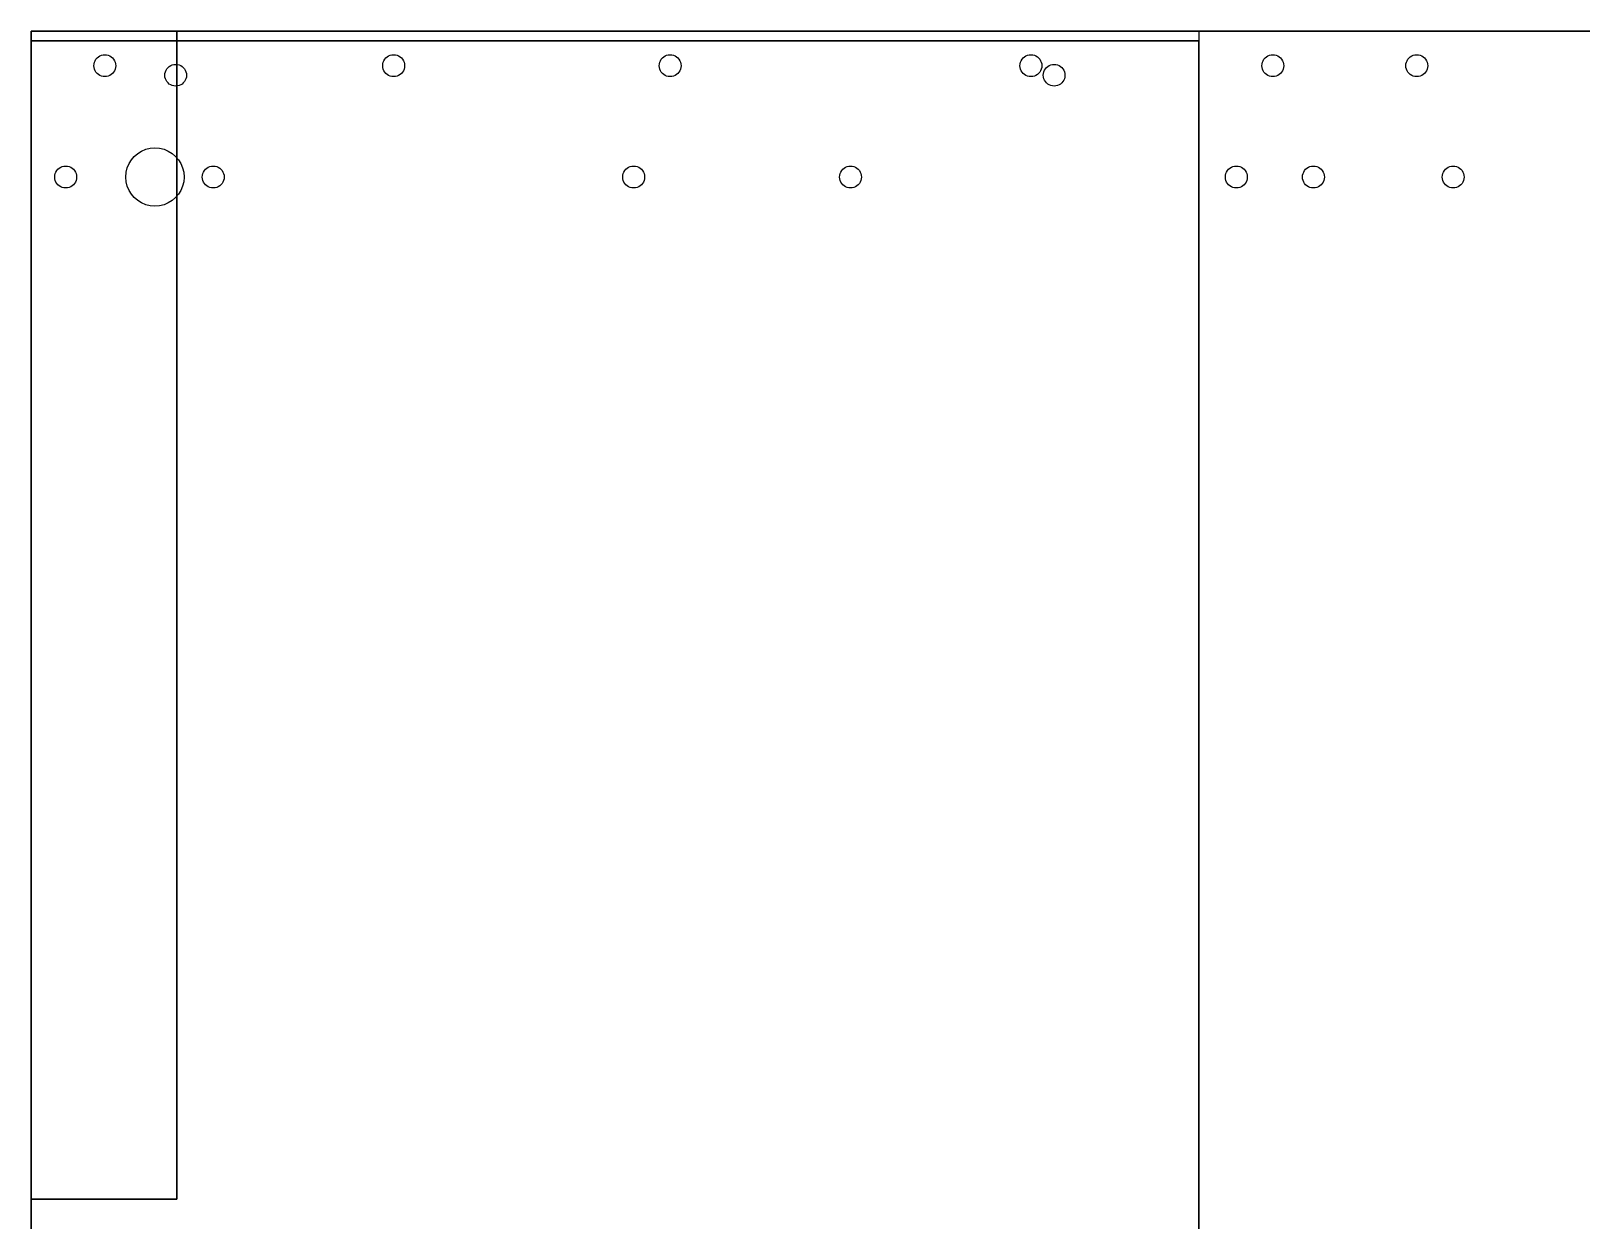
# Model space of a CAD drawing. Header units: metres. Extents: x 0 to 122, y 1957 to 2000.
# Drawn here: x 0 to 30.6, y 1976.53 to 2000 of the extents above; entities that cross this region are included whole.
import ezdxf

# ---------------------------------------------------------------- set-up
doc = ezdxf.new("R2010")
doc.units = ezdxf.units.M

msp = doc.modelspace()

# ---------------------------------------------------------------- linework, layer by layer
for p, q in [((0, 2000), (23.04, 2000)), ((0, 1956.8), (0, 2000)), ((51.84, 2000), (0, 2000)), ((0, 2000), (0, 2000)), ((0, 2000), (51.84, 2000)), ((0, 1956.8), (0, 2000)), ((0, 2000), (0, 2000)), ((0, 2000), (0, 1956.8)), ((51.84, 2000), (0, 2000)), ((0, 2000), (0, 1956.8)), ((51.84, 2000), (0, 2000)), ((0, 2000), (0, 1956.8)), ((0, 2000), (51.84, 2000)), ((0, 1956.8), (0, 2000)), ((0, 1956.8), (0, 2000)), ((0, 2000), (0, 2000)), ((0, 2000), (0, 1956.8)), ((0, 1956.8), (0, 2000)), ((0, 2000), (51.84, 2000)), ((0, 2000), (51.84, 2000)), ((51.84, 2000), (0, 2000)), ((0, 1956.8), (0, 2000)), ((0, 2000), (51.84, 2000)), ((0, 2000), (51.84, 2000)), ((0, 1956.8), (0, 2000)), ((0, 1956.8), (0, 2000)), ((0, 2000), (0, 2000)), ((0, 2000), (0, 1956.8)), ((122.4, 2000), (0, 2000)), ((0, 2000), (0, 2000)), ((0, 2000), (122.4, 2000)), ((0, 1956.8), (0, 2000)), ((0, 2000), (122.4, 2000)), ((122.4, 2000), (0, 2000)), ((0, 2000), (0, 1956.8)), ((0, 2000), (122.4, 2000)), ((0, 1956.8), (0, 2000)), ((51.84, 2000), (0, 2000)), ((0, 2000), (0, 1956.8)), ((51.84, 2000), (0, 2000)), ((0, 2000), (0, 2000)), ((0, 2000), (51.84, 2000)), ((0, 1956.8), (0, 2000)), ((0, 2000), (0, 2000)), ((0, 2000), (0, 1956.8)), ((51.84, 2000), (0, 2000)), ((0, 2000), (0, 1956.8)), ((0, 2000), (51.84, 2000)), ((0, 1956.8), (0, 2000)), ((51.84, 2000), (0, 2000)), ((0, 2000), (0, 2000)), ((0, 2000), (51.84, 2000)), ((0, 1956.8), (0, 2000)), ((0, 2000), (0, 2000)), ((0, 2000), (0, 1956.8)), ((51.84, 2000), (0, 2000)), ((0, 2000), (0, 1956.8)), ((51.84, 2000), (0, 2000)), ((0, 2000), (0, 1956.8)), ((0, 2000), (51.84, 2000)), ((0, 1956.8), (0, 2000)), ((51.84, 2000), (0, 2000)), ((0, 2000), (0, 2000)), ((0, 2000), (51.84, 2000)), ((0, 1956.8), (0, 2000)), ((0, 2000), (0, 2000)), ((0, 2000), (0, 1956.8)), ((51.84, 2000), (0, 2000)), ((0, 2000), (0, 1956.8)), ((51.84, 2000), (0, 2000)), ((0, 2000), (0, 1956.8)), ((0, 2000), (51.84, 2000)), ((0, 1956.8), (0, 2000)), ((51.84, 2000), (0, 2000)), ((0, 2000), (0, 2000)), ((0, 2000), (51.84, 2000)), ((0, 1956.8), (0, 2000)), ((0, 2000), (0, 2000)), ((0, 2000), (0, 1956.8)), ((51.84, 2000), (0, 2000)), ((0, 2000), (0, 1956.8)), ((51.84, 2000), (0, 2000)), ((0, 2000), (0, 1956.8)), ((0, 2000), (51.84, 2000)), ((0, 1956.8), (0, 2000)), ((0, 2000), (23.04, 2000)), ((0, 1956.8), (0, 2000)), ((0, 2000), (0, 1976.96)), ((0, 1976.96), (0, 2000)), ((0, 2000), (0, 1976.96)), ((2.88, 2000), (0, 2000)), ((0, 2000), (2.88, 2000)), ((2.88, 2000), (0, 2000)), ((0, 2000), (0, 1976.96)), ((2.88, 2000), (0, 2000)), ((0, 2000), (2.88, 2000)), ((0, 1976.96), (0, 2000)), ((0, 1976.96), (0, 2000)), ((0, 2000), (2.88, 2000)), ((2.88, 2000), (0, 2000)), ((0, 2000), (0, 2000)), ((0, 2000), (2.88, 2000)), ((0, 2000), (0, 2000)), ((0, 2000), (0, 1976.96)), ((0, 1976.96), (0, 2000)), ((0, 1976.96), (0, 2000)), ((0, 2000), (2.88, 2000)), ((0, 2000), (2.88, 2000)), ((0, 1976.96), (0, 2000)), ((0, 1999.806), (0, 1999.806)), ((0, 1999.806), (23.04, 1999.806)), ((23.04, 1999.806), (0, 1999.806)), ((0, 1956.994), (0, 1999.806)), ((0, 1999.806), (0, 1999.806)), ((0, 1999.806), (0, 1956.994)), ((0, 1956.994), (0, 1999.806)), ((0, 1999.806), (23.04, 1999.806)), ((0, 1956.994), (0, 1999.806)), ((0, 1999.806), (23.04, 1999.806)), ((0, 1999.806), (0, 1999.806)), ((0, 1999.806), (23.04, 1999.806)), ((23.04, 1999.806), (0, 1999.806)), ((0, 1956.994), (0, 1999.806)), ((0, 1999.806), (0, 1999.806)), ((0, 1999.806), (0, 1956.994)), ((0, 1956.994), (0, 1999.806)), ((0, 1999.806), (23.04, 1999.806)), ((0, 1956.994), (0, 1999.806)), ((0, 1999.806), (23.04, 1999.806)), ((2.88, 1976.96), (2.88, 2000)), ((2.88, 2000), (2.88, 2000)), ((2.88, 2000), (2.88, 1976.96)), ((2.88, 1976.96), (2.88, 2000)), ((2.88, 1976.96), (2.88, 2000)), ((2.88, 2000), (2.88, 1976.96)), ((2.88, 2000), (2.88, 2000)), ((2.88, 2000), (2.88, 1976.96)), ((2.88, 1976.96), (2.88, 2000)), ((2.88, 2000), (2.88, 1976.96)), ((2.88, 2000), (2.88, 2000)), ((2.88, 2000), (2.88, 1976.96)), ((2.88, 2000), (2.88, 1976.96)), ((23.04, 2000), (23.04, 1956.8)), ((23.04, 2000), (23.04, 1956.8)), ((23.04, 1999.806), (23.04, 1999.806)), ((23.04, 1956.994), (23.04, 1999.806)), ((23.04, 1999.806), (23.04, 1999.806)), ((23.04, 1999.806), (23.04, 1956.994)), ((23.04, 1999.806), (23.04, 1956.994)), ((23.04, 1999.806), (23.04, 1956.994)), ((23.04, 1999.806), (23.04, 1999.806)), ((23.04, 1956.994), (23.04, 1999.806)), ((23.04, 1999.806), (23.04, 1999.806)), ((23.04, 1999.806), (23.04, 1956.994)), ((23.04, 1999.806), (23.04, 1956.994)), ((23.04, 1999.806), (23.04, 1956.994)), ((0, 1976.96), (0, 1976.96)), ((0, 1976.96), (2.88, 1976.96)), ((0, 1976.96), (2.88, 1976.96)), ((2.88, 1976.96), (0, 1976.96)), ((0, 1976.96), (2.88, 1976.96)), ((2.88, 1976.96), (0, 1976.96)), ((2.88, 1976.96), (0, 1976.96)), ((2.88, 1976.96), (0, 1976.96)), ((0, 1976.96), (0, 1976.96)), ((0, 1976.96), (2.88, 1976.96)), ((0, 1976.96), (0, 1976.96)), ((2.88, 1976.96), (0, 1976.96)), ((2.88, 1976.96), (0, 1976.96)), ((2.88, 1976.96), (2.88, 1976.96)), ((2.88, 1976.96), (2.88, 1976.96)), ((2.88, 1976.96), (2.88, 1976.96)), ((2.88, 1976.96), (2.88, 1976.96))]:
    msp.add_line(p, q)
for points in [[(1.24, 1999.316), (1.243, 1999.351), (1.251, 1999.384), (1.264, 1999.415), (1.282, 1999.444), (1.303, 1999.469), (1.329, 1999.49), (1.357, 1999.508), (1.388, 1999.521), (1.421, 1999.529), (1.456, 1999.532)], [(1.456, 1999.532), (1.491, 1999.529), (1.524, 1999.521), (1.555, 1999.508), (1.583, 1999.49), (1.609, 1999.469), (1.63, 1999.444), (1.648, 1999.415), (1.661, 1999.384), (1.669, 1999.351), (1.672, 1999.316)], [(6.938, 1999.316), (6.941, 1999.351), (6.949, 1999.384), (6.962, 1999.415), (6.98, 1999.444), (7.002, 1999.469), (7.027, 1999.49), (7.055, 1999.508), (7.086, 1999.521), (7.119, 1999.529), (7.154, 1999.532)], [(7.154, 1999.532), (7.189, 1999.529), (7.222, 1999.521), (7.253, 1999.508), (7.281, 1999.49), (7.307, 1999.469), (7.328, 1999.444), (7.346, 1999.415), (7.359, 1999.384), (7.367, 1999.351), (7.37, 1999.316)], [(12.394, 1999.316), (12.397, 1999.351), (12.405, 1999.384), (12.418, 1999.415), (12.435, 1999.444), (12.457, 1999.469), (12.482, 1999.49), (12.51, 1999.508), (12.541, 1999.521), (12.574, 1999.529), (12.609, 1999.532)], [(12.609, 1999.532), (12.644, 1999.529), (12.678, 1999.521), (12.709, 1999.508), (12.737, 1999.49), (12.762, 1999.469), (12.784, 1999.444), (12.801, 1999.415), (12.814, 1999.384), (12.822, 1999.351), (12.825, 1999.316)], [(19.512, 1999.316), (19.515, 1999.351), (19.523, 1999.384), (19.536, 1999.415), (19.554, 1999.444), (19.575, 1999.469), (19.6, 1999.49), (19.628, 1999.508), (19.659, 1999.521), (19.693, 1999.529), (19.728, 1999.532)], [(19.728, 1999.532), (19.763, 1999.529), (19.796, 1999.521), (19.827, 1999.508), (19.855, 1999.49), (19.88, 1999.469), (19.902, 1999.444), (19.919, 1999.415), (19.932, 1999.384), (19.94, 1999.351), (19.943, 1999.316)], [(24.284, 1999.316), (24.287, 1999.351), (24.295, 1999.384), (24.308, 1999.415), (24.326, 1999.444), (24.347, 1999.469), (24.373, 1999.49), (24.401, 1999.508), (24.432, 1999.521), (24.465, 1999.529), (24.5, 1999.532)], [(24.5, 1999.532), (24.535, 1999.529), (24.568, 1999.521), (24.599, 1999.508), (24.627, 1999.49), (24.652, 1999.469), (24.674, 1999.444), (24.692, 1999.415), (24.705, 1999.384), (24.713, 1999.351), (24.716, 1999.316)], [(27.124, 1999.316), (27.127, 1999.351), (27.135, 1999.384), (27.148, 1999.415), (27.166, 1999.444), (27.188, 1999.469), (27.213, 1999.49), (27.241, 1999.508), (27.272, 1999.521), (27.305, 1999.529), (27.34, 1999.532)], [(27.124, 1999.316), (27.127, 1999.351), (27.135, 1999.384), (27.148, 1999.415), (27.166, 1999.444), (27.188, 1999.469), (27.213, 1999.49), (27.241, 1999.508), (27.272, 1999.521), (27.305, 1999.529), (27.34, 1999.532)], [(27.124, 1999.316), (27.127, 1999.351), (27.135, 1999.384), (27.148, 1999.415), (27.166, 1999.444), (27.188, 1999.469), (27.213, 1999.49), (27.241, 1999.508), (27.272, 1999.521), (27.305, 1999.529), (27.34, 1999.532)], [(27.34, 1999.532), (27.375, 1999.529), (27.408, 1999.521), (27.439, 1999.508), (27.467, 1999.49), (27.493, 1999.469), (27.514, 1999.444), (27.532, 1999.415), (27.545, 1999.384), (27.553, 1999.351), (27.556, 1999.316)], [(27.34, 1999.532), (27.375, 1999.529), (27.408, 1999.521), (27.439, 1999.508), (27.467, 1999.49), (27.493, 1999.469), (27.514, 1999.444), (27.532, 1999.415), (27.545, 1999.384), (27.553, 1999.351), (27.556, 1999.316)], [(27.34, 1999.532), (27.375, 1999.529), (27.408, 1999.521), (27.439, 1999.508), (27.467, 1999.49), (27.493, 1999.469), (27.514, 1999.444), (27.532, 1999.415), (27.545, 1999.384), (27.553, 1999.351), (27.556, 1999.316)], [(1.456, 1999.1), (1.421, 1999.103), (1.388, 1999.111), (1.357, 1999.124), (1.329, 1999.142), (1.303, 1999.163), (1.282, 1999.188), (1.264, 1999.217), (1.251, 1999.248), (1.243, 1999.281), (1.24, 1999.316)], [(1.672, 1999.316), (1.669, 1999.281), (1.661, 1999.248), (1.648, 1999.217), (1.63, 1999.188), (1.609, 1999.163), (1.583, 1999.142), (1.555, 1999.124), (1.524, 1999.111), (1.491, 1999.103), (1.456, 1999.1)], [(2.64, 1999.128), (2.643, 1999.163), (2.651, 1999.196), (2.664, 1999.227), (2.681, 1999.255), (2.703, 1999.28), (2.728, 1999.301), (2.756, 1999.318), (2.786, 1999.331), (2.819, 1999.339), (2.854, 1999.342)], [(2.64, 1999.128), (2.643, 1999.163), (2.651, 1999.196), (2.664, 1999.227), (2.681, 1999.255), (2.703, 1999.28), (2.728, 1999.301), (2.756, 1999.318), (2.786, 1999.331), (2.819, 1999.339), (2.854, 1999.342)], [(2.64, 1999.128), (2.643, 1999.163), (2.651, 1999.196), (2.664, 1999.227), (2.681, 1999.255), (2.703, 1999.28), (2.728, 1999.301), (2.756, 1999.318), (2.786, 1999.331), (2.819, 1999.339), (2.854, 1999.342)], [(2.64, 1999.128), (2.643, 1999.163), (2.651, 1999.196), (2.664, 1999.227), (2.681, 1999.255), (2.703, 1999.28), (2.728, 1999.301), (2.756, 1999.318), (2.786, 1999.331), (2.819, 1999.339), (2.854, 1999.342)], [(2.854, 1998.914), (2.819, 1998.917), (2.786, 1998.925), (2.756, 1998.938), (2.728, 1998.955), (2.703, 1998.977), (2.681, 1999.002), (2.664, 1999.03), (2.651, 1999.06), (2.643, 1999.093), (2.64, 1999.128)], [(2.854, 1998.914), (2.819, 1998.917), (2.786, 1998.925), (2.756, 1998.938), (2.728, 1998.955), (2.703, 1998.977), (2.681, 1999.002), (2.664, 1999.03), (2.651, 1999.06), (2.643, 1999.093), (2.64, 1999.128)], [(2.854, 1998.914), (2.819, 1998.917), (2.786, 1998.925), (2.756, 1998.938), (2.728, 1998.955), (2.703, 1998.977), (2.681, 1999.002), (2.664, 1999.03), (2.651, 1999.06), (2.643, 1999.093), (2.64, 1999.128)], [(2.854, 1998.914), (2.819, 1998.917), (2.786, 1998.925), (2.756, 1998.938), (2.728, 1998.955), (2.703, 1998.977), (2.681, 1999.002), (2.664, 1999.03), (2.651, 1999.06), (2.643, 1999.093), (2.64, 1999.128)], [(2.854, 1999.342), (2.889, 1999.339), (2.922, 1999.331), (2.953, 1999.318), (2.981, 1999.301), (3.005, 1999.28), (3.027, 1999.255), (3.044, 1999.227), (3.057, 1999.196), (3.065, 1999.163), (3.068, 1999.128)], [(2.854, 1999.342), (2.889, 1999.339), (2.922, 1999.331), (2.953, 1999.318), (2.981, 1999.301), (3.005, 1999.28), (3.027, 1999.255), (3.044, 1999.227), (3.057, 1999.196), (3.065, 1999.163), (3.068, 1999.128)], [(2.854, 1999.342), (2.889, 1999.339), (2.922, 1999.331), (2.953, 1999.318), (2.981, 1999.301), (3.005, 1999.28), (3.027, 1999.255), (3.044, 1999.227), (3.057, 1999.196), (3.065, 1999.163), (3.068, 1999.128)], [(2.854, 1999.342), (2.889, 1999.339), (2.922, 1999.331), (2.953, 1999.318), (2.981, 1999.301), (3.005, 1999.28), (3.027, 1999.255), (3.044, 1999.227), (3.057, 1999.196), (3.065, 1999.163), (3.068, 1999.128)], [(3.068, 1999.128), (3.065, 1999.093), (3.057, 1999.06), (3.044, 1999.03), (3.027, 1999.002), (3.005, 1998.977), (2.981, 1998.955), (2.953, 1998.938), (2.922, 1998.925), (2.889, 1998.917), (2.854, 1998.914)], [(3.068, 1999.128), (3.065, 1999.093), (3.057, 1999.06), (3.044, 1999.03), (3.027, 1999.002), (3.005, 1998.977), (2.981, 1998.955), (2.953, 1998.938), (2.922, 1998.925), (2.889, 1998.917), (2.854, 1998.914)], [(3.068, 1999.128), (3.065, 1999.093), (3.057, 1999.06), (3.044, 1999.03), (3.027, 1999.002), (3.005, 1998.977), (2.981, 1998.955), (2.953, 1998.938), (2.922, 1998.925), (2.889, 1998.917), (2.854, 1998.914)], [(3.068, 1999.128), (3.065, 1999.093), (3.057, 1999.06), (3.044, 1999.03), (3.027, 1999.002), (3.005, 1998.977), (2.981, 1998.955), (2.953, 1998.938), (2.922, 1998.925), (2.889, 1998.917), (2.854, 1998.914)], [(7.154, 1999.1), (7.119, 1999.103), (7.086, 1999.111), (7.055, 1999.124), (7.027, 1999.142), (7.002, 1999.163), (6.98, 1999.188), (6.962, 1999.217), (6.949, 1999.248), (6.941, 1999.281), (6.938, 1999.316)], [(7.37, 1999.316), (7.367, 1999.281), (7.359, 1999.248), (7.346, 1999.217), (7.328, 1999.188), (7.307, 1999.163), (7.281, 1999.142), (7.253, 1999.124), (7.222, 1999.111), (7.189, 1999.103), (7.154, 1999.1)], [(12.609, 1999.1), (12.574, 1999.103), (12.541, 1999.111), (12.51, 1999.124), (12.482, 1999.142), (12.457, 1999.163), (12.435, 1999.188), (12.418, 1999.217), (12.405, 1999.248), (12.397, 1999.281), (12.394, 1999.316)], [(12.825, 1999.316), (12.822, 1999.281), (12.814, 1999.248), (12.801, 1999.217), (12.784, 1999.188), (12.762, 1999.163), (12.737, 1999.142), (12.709, 1999.124), (12.678, 1999.111), (12.644, 1999.103), (12.609, 1999.1)], [(19.728, 1999.1), (19.693, 1999.103), (19.659, 1999.111), (19.628, 1999.124), (19.6, 1999.142), (19.575, 1999.163), (19.554, 1999.188), (19.536, 1999.217), (19.523, 1999.248), (19.515, 1999.281), (19.512, 1999.316)], [(19.943, 1999.316), (19.94, 1999.281), (19.932, 1999.248), (19.919, 1999.217), (19.902, 1999.188), (19.88, 1999.163), (19.855, 1999.142), (19.827, 1999.124), (19.796, 1999.111), (19.763, 1999.103), (19.728, 1999.1)], [(19.972, 1999.128), (19.975, 1999.163), (19.983, 1999.196), (19.996, 1999.227), (20.013, 1999.255), (20.035, 1999.28), (20.059, 1999.301), (20.087, 1999.318), (20.118, 1999.331), (20.151, 1999.339), (20.186, 1999.342)], [(19.972, 1999.128), (19.975, 1999.163), (19.983, 1999.196), (19.996, 1999.227), (20.013, 1999.255), (20.035, 1999.28), (20.059, 1999.301), (20.087, 1999.318), (20.118, 1999.331), (20.151, 1999.339), (20.186, 1999.342)], [(19.972, 1999.128), (19.975, 1999.163), (19.983, 1999.196), (19.996, 1999.227), (20.013, 1999.255), (20.035, 1999.28), (20.059, 1999.301), (20.087, 1999.318), (20.118, 1999.331), (20.151, 1999.339), (20.186, 1999.342)], [(19.972, 1999.128), (19.975, 1999.163), (19.983, 1999.196), (19.996, 1999.227), (20.013, 1999.255), (20.035, 1999.28), (20.059, 1999.301), (20.087, 1999.318), (20.118, 1999.331), (20.151, 1999.339), (20.186, 1999.342)], [(20.186, 1998.914), (20.151, 1998.917), (20.118, 1998.925), (20.087, 1998.938), (20.059, 1998.955), (20.035, 1998.977), (20.013, 1999.002), (19.996, 1999.03), (19.983, 1999.06), (19.975, 1999.093), (19.972, 1999.128)], [(20.186, 1998.914), (20.151, 1998.917), (20.118, 1998.925), (20.087, 1998.938), (20.059, 1998.955), (20.035, 1998.977), (20.013, 1999.002), (19.996, 1999.03), (19.983, 1999.06), (19.975, 1999.093), (19.972, 1999.128)], [(20.186, 1998.914), (20.151, 1998.917), (20.118, 1998.925), (20.087, 1998.938), (20.059, 1998.955), (20.035, 1998.977), (20.013, 1999.002), (19.996, 1999.03), (19.983, 1999.06), (19.975, 1999.093), (19.972, 1999.128)], [(20.186, 1998.914), (20.151, 1998.917), (20.118, 1998.925), (20.087, 1998.938), (20.059, 1998.955), (20.035, 1998.977), (20.013, 1999.002), (19.996, 1999.03), (19.983, 1999.06), (19.975, 1999.093), (19.972, 1999.128)], [(20.186, 1999.342), (20.221, 1999.339), (20.254, 1999.331), (20.284, 1999.318), (20.312, 1999.301), (20.337, 1999.28), (20.359, 1999.255), (20.376, 1999.227), (20.389, 1999.196), (20.397, 1999.163), (20.4, 1999.128)], [(20.186, 1999.342), (20.221, 1999.339), (20.254, 1999.331), (20.284, 1999.318), (20.312, 1999.301), (20.337, 1999.28), (20.359, 1999.255), (20.376, 1999.227), (20.389, 1999.196), (20.397, 1999.163), (20.4, 1999.128)], [(20.186, 1999.342), (20.221, 1999.339), (20.254, 1999.331), (20.284, 1999.318), (20.312, 1999.301), (20.337, 1999.28), (20.359, 1999.255), (20.376, 1999.227), (20.389, 1999.196), (20.397, 1999.163), (20.4, 1999.128)], [(20.186, 1999.342), (20.221, 1999.339), (20.254, 1999.331), (20.284, 1999.318), (20.312, 1999.301), (20.337, 1999.28), (20.359, 1999.255), (20.376, 1999.227), (20.389, 1999.196), (20.397, 1999.163), (20.4, 1999.128)], [(20.4, 1999.128), (20.397, 1999.093), (20.389, 1999.06), (20.376, 1999.03), (20.359, 1999.002), (20.337, 1998.977), (20.312, 1998.955), (20.284, 1998.938), (20.254, 1998.925), (20.221, 1998.917), (20.186, 1998.914)], [(20.4, 1999.128), (20.397, 1999.093), (20.389, 1999.06), (20.376, 1999.03), (20.359, 1999.002), (20.337, 1998.977), (20.312, 1998.955), (20.284, 1998.938), (20.254, 1998.925), (20.221, 1998.917), (20.186, 1998.914)], [(20.4, 1999.128), (20.397, 1999.093), (20.389, 1999.06), (20.376, 1999.03), (20.359, 1999.002), (20.337, 1998.977), (20.312, 1998.955), (20.284, 1998.938), (20.254, 1998.925), (20.221, 1998.917), (20.186, 1998.914)], [(20.4, 1999.128), (20.397, 1999.093), (20.389, 1999.06), (20.376, 1999.03), (20.359, 1999.002), (20.337, 1998.977), (20.312, 1998.955), (20.284, 1998.938), (20.254, 1998.925), (20.221, 1998.917), (20.186, 1998.914)], [(24.5, 1999.1), (24.465, 1999.103), (24.432, 1999.111), (24.401, 1999.124), (24.373, 1999.142), (24.347, 1999.163), (24.326, 1999.188), (24.308, 1999.217), (24.295, 1999.248), (24.287, 1999.281), (24.284, 1999.316)], [(24.716, 1999.316), (24.713, 1999.281), (24.705, 1999.248), (24.692, 1999.217), (24.674, 1999.188), (24.652, 1999.163), (24.627, 1999.142), (24.599, 1999.124), (24.568, 1999.111), (24.535, 1999.103), (24.5, 1999.1)], [(27.34, 1999.1), (27.305, 1999.103), (27.272, 1999.111), (27.241, 1999.124), (27.213, 1999.142), (27.188, 1999.163), (27.166, 1999.188), (27.148, 1999.217), (27.135, 1999.248), (27.127, 1999.281), (27.124, 1999.316)], [(27.34, 1999.1), (27.305, 1999.103), (27.272, 1999.111), (27.241, 1999.124), (27.213, 1999.142), (27.188, 1999.163), (27.166, 1999.188), (27.148, 1999.217), (27.135, 1999.248), (27.127, 1999.281), (27.124, 1999.316)], [(27.34, 1999.1), (27.305, 1999.103), (27.272, 1999.111), (27.241, 1999.124), (27.213, 1999.142), (27.188, 1999.163), (27.166, 1999.188), (27.148, 1999.217), (27.135, 1999.248), (27.127, 1999.281), (27.124, 1999.316)], [(27.556, 1999.316), (27.553, 1999.281), (27.545, 1999.248), (27.532, 1999.217), (27.514, 1999.188), (27.493, 1999.163), (27.467, 1999.142), (27.439, 1999.124), (27.408, 1999.111), (27.375, 1999.103), (27.34, 1999.1)], [(27.556, 1999.316), (27.553, 1999.281), (27.545, 1999.248), (27.532, 1999.217), (27.514, 1999.188), (27.493, 1999.163), (27.467, 1999.142), (27.439, 1999.124), (27.408, 1999.111), (27.375, 1999.103), (27.34, 1999.1)], [(27.556, 1999.316), (27.553, 1999.281), (27.545, 1999.248), (27.532, 1999.217), (27.514, 1999.188), (27.493, 1999.163), (27.467, 1999.142), (27.439, 1999.124), (27.408, 1999.111), (27.375, 1999.103), (27.34, 1999.1)], [(1.869, 1997.12), (1.877, 1997.213), (1.899, 1997.302), (1.934, 1997.385), (1.98, 1997.46), (2.038, 1997.527), (2.105, 1997.585), (2.18, 1997.632), (2.263, 1997.667), (2.351, 1997.688), (2.445, 1997.696)], [(1.869, 1997.12), (1.877, 1997.213), (1.899, 1997.302), (1.934, 1997.385), (1.98, 1997.46), (2.038, 1997.527), (2.105, 1997.585), (2.18, 1997.632), (2.263, 1997.667), (2.351, 1997.688), (2.445, 1997.696)], [(1.869, 1997.12), (1.877, 1997.213), (1.899, 1997.302), (1.934, 1997.385), (1.98, 1997.46), (2.038, 1997.527), (2.105, 1997.585), (2.18, 1997.632), (2.263, 1997.667), (2.351, 1997.688), (2.445, 1997.696)], [(1.869, 1997.12), (1.877, 1997.213), (1.899, 1997.302), (1.934, 1997.385), (1.98, 1997.46), (2.038, 1997.527), (2.105, 1997.585), (2.18, 1997.632), (2.263, 1997.667), (2.351, 1997.688), (2.445, 1997.696)], [(1.869, 1997.12), (1.877, 1997.213), (1.899, 1997.302), (1.934, 1997.385), (1.98, 1997.46), (2.038, 1997.527), (2.105, 1997.585), (2.18, 1997.632), (2.263, 1997.667), (2.351, 1997.688), (2.445, 1997.696)], [(2.445, 1997.696), (2.538, 1997.688), (2.626, 1997.667), (2.709, 1997.632), (2.784, 1997.585), (2.851, 1997.527), (2.909, 1997.46), (2.956, 1997.385), (2.99, 1997.302), (3.012, 1997.213), (3.02, 1997.12)], [(2.445, 1997.696), (2.538, 1997.688), (2.626, 1997.667), (2.709, 1997.632), (2.784, 1997.585), (2.851, 1997.527), (2.909, 1997.46), (2.956, 1997.385), (2.99, 1997.302), (3.012, 1997.213), (3.02, 1997.12)], [(2.445, 1997.696), (2.538, 1997.688), (2.626, 1997.667), (2.709, 1997.632), (2.784, 1997.585), (2.851, 1997.527), (2.909, 1997.46), (2.956, 1997.385), (2.99, 1997.302), (3.012, 1997.213), (3.02, 1997.12)], [(2.445, 1997.696), (2.538, 1997.688), (2.626, 1997.667), (2.709, 1997.632), (2.784, 1997.585), (2.851, 1997.527), (2.909, 1997.46), (2.956, 1997.385), (2.99, 1997.302), (3.012, 1997.213), (3.02, 1997.12)], [(2.445, 1997.696), (2.538, 1997.688), (2.626, 1997.667), (2.709, 1997.632), (2.784, 1997.585), (2.851, 1997.527), (2.909, 1997.46), (2.956, 1997.385), (2.99, 1997.302), (3.012, 1997.213), (3.02, 1997.12)], [(0.468, 1997.12), (0.471, 1997.155), (0.479, 1997.188), (0.492, 1997.219), (0.51, 1997.248), (0.531, 1997.273), (0.556, 1997.294), (0.585, 1997.312), (0.616, 1997.325), (0.649, 1997.333), (0.684, 1997.336)], [(0.684, 1997.336), (0.719, 1997.333), (0.752, 1997.325), (0.783, 1997.312), (0.812, 1997.294), (0.837, 1997.273), (0.858, 1997.248), (0.876, 1997.219), (0.889, 1997.188), (0.897, 1997.155), (0.9, 1997.12)], [(3.379, 1997.12), (3.382, 1997.155), (3.39, 1997.188), (3.403, 1997.219), (3.421, 1997.248), (3.442, 1997.273), (3.468, 1997.294), (3.496, 1997.312), (3.527, 1997.325), (3.56, 1997.333), (3.595, 1997.336)], [(3.595, 1997.336), (3.63, 1997.333), (3.663, 1997.325), (3.694, 1997.312), (3.722, 1997.294), (3.748, 1997.273), (3.769, 1997.248), (3.787, 1997.219), (3.8, 1997.188), (3.808, 1997.155), (3.811, 1997.12)], [(11.675, 1997.12), (11.678, 1997.155), (11.686, 1997.188), (11.699, 1997.219), (11.716, 1997.248), (11.738, 1997.273), (11.763, 1997.294), (11.791, 1997.312), (11.822, 1997.325), (11.855, 1997.333), (11.89, 1997.336)], [(11.675, 1997.12), (11.678, 1997.155), (11.686, 1997.188), (11.699, 1997.219), (11.716, 1997.248), (11.738, 1997.273), (11.763, 1997.294), (11.791, 1997.312), (11.822, 1997.325), (11.855, 1997.333), (11.89, 1997.336)], [(11.675, 1997.12), (11.678, 1997.155), (11.686, 1997.188), (11.699, 1997.219), (11.716, 1997.248), (11.738, 1997.273), (11.763, 1997.294), (11.791, 1997.312), (11.822, 1997.325), (11.855, 1997.333), (11.89, 1997.336)], [(11.675, 1997.12), (11.678, 1997.155), (11.686, 1997.188), (11.699, 1997.219), (11.716, 1997.248), (11.738, 1997.273), (11.763, 1997.294), (11.791, 1997.312), (11.822, 1997.325), (11.855, 1997.333), (11.89, 1997.336)], [(11.675, 1997.12), (11.678, 1997.155), (11.686, 1997.188), (11.699, 1997.219), (11.716, 1997.248), (11.738, 1997.273), (11.763, 1997.294), (11.791, 1997.312), (11.822, 1997.325), (11.855, 1997.333), (11.89, 1997.336)], [(11.675, 1997.12), (11.678, 1997.155), (11.686, 1997.188), (11.699, 1997.219), (11.716, 1997.248), (11.738, 1997.273), (11.763, 1997.294), (11.791, 1997.312), (11.822, 1997.325), (11.855, 1997.333), (11.89, 1997.336)], [(11.675, 1997.12), (11.678, 1997.155), (11.686, 1997.188), (11.699, 1997.219), (11.716, 1997.248), (11.738, 1997.273), (11.763, 1997.294), (11.791, 1997.312), (11.822, 1997.325), (11.855, 1997.333), (11.89, 1997.336)], [(11.675, 1997.12), (11.678, 1997.155), (11.686, 1997.188), (11.699, 1997.219), (11.716, 1997.248), (11.738, 1997.273), (11.763, 1997.294), (11.791, 1997.312), (11.822, 1997.325), (11.855, 1997.333), (11.89, 1997.336)], [(11.675, 1997.12), (11.678, 1997.155), (11.686, 1997.188), (11.699, 1997.219), (11.716, 1997.248), (11.738, 1997.273), (11.763, 1997.294), (11.791, 1997.312), (11.822, 1997.325), (11.855, 1997.333), (11.89, 1997.336)], [(11.89, 1997.336), (11.925, 1997.333), (11.959, 1997.325), (11.99, 1997.312), (12.018, 1997.294), (12.043, 1997.273), (12.065, 1997.248), (12.082, 1997.219), (12.095, 1997.188), (12.103, 1997.155), (12.106, 1997.12)], [(11.89, 1997.336), (11.925, 1997.333), (11.959, 1997.325), (11.99, 1997.312), (12.018, 1997.294), (12.043, 1997.273), (12.065, 1997.248), (12.082, 1997.219), (12.095, 1997.188), (12.103, 1997.155), (12.106, 1997.12)], [(11.89, 1997.336), (11.925, 1997.333), (11.959, 1997.325), (11.99, 1997.312), (12.018, 1997.294), (12.043, 1997.273), (12.065, 1997.248), (12.082, 1997.219), (12.095, 1997.188), (12.103, 1997.155), (12.106, 1997.12)], [(11.89, 1997.336), (11.925, 1997.333), (11.959, 1997.325), (11.99, 1997.312), (12.018, 1997.294), (12.043, 1997.273), (12.065, 1997.248), (12.082, 1997.219), (12.095, 1997.188), (12.103, 1997.155), (12.106, 1997.12)], [(11.89, 1997.336), (11.925, 1997.333), (11.959, 1997.325), (11.99, 1997.312), (12.018, 1997.294), (12.043, 1997.273), (12.065, 1997.248), (12.082, 1997.219), (12.095, 1997.188), (12.103, 1997.155), (12.106, 1997.12)], [(11.89, 1997.336), (11.925, 1997.333), (11.959, 1997.325), (11.99, 1997.312), (12.018, 1997.294), (12.043, 1997.273), (12.065, 1997.248), (12.082, 1997.219), (12.095, 1997.188), (12.103, 1997.155), (12.106, 1997.12)], [(11.89, 1997.336), (11.925, 1997.333), (11.959, 1997.325), (11.99, 1997.312), (12.018, 1997.294), (12.043, 1997.273), (12.065, 1997.248), (12.082, 1997.219), (12.095, 1997.188), (12.103, 1997.155), (12.106, 1997.12)], [(11.89, 1997.336), (11.925, 1997.333), (11.959, 1997.325), (11.99, 1997.312), (12.018, 1997.294), (12.043, 1997.273), (12.065, 1997.248), (12.082, 1997.219), (12.095, 1997.188), (12.103, 1997.155), (12.106, 1997.12)], [(11.89, 1997.336), (11.925, 1997.333), (11.959, 1997.325), (11.99, 1997.312), (12.018, 1997.294), (12.043, 1997.273), (12.065, 1997.248), (12.082, 1997.219), (12.095, 1997.188), (12.103, 1997.155), (12.106, 1997.12)], [(15.953, 1997.12), (15.956, 1997.155), (15.964, 1997.188), (15.977, 1997.219), (15.994, 1997.248), (16.016, 1997.273), (16.041, 1997.294), (16.069, 1997.312), (16.1, 1997.325), (16.134, 1997.333), (16.169, 1997.336)], [(16.169, 1997.336), (16.204, 1997.333), (16.237, 1997.325), (16.268, 1997.312), (16.296, 1997.294), (16.321, 1997.273), (16.343, 1997.248), (16.36, 1997.219), (16.373, 1997.188), (16.381, 1997.155), (16.384, 1997.12)], [(23.565, 1997.12), (23.568, 1997.155), (23.576, 1997.188), (23.589, 1997.219), (23.607, 1997.248), (23.628, 1997.273), (23.654, 1997.294), (23.682, 1997.312), (23.713, 1997.325), (23.746, 1997.333), (23.781, 1997.336)], [(23.565, 1997.12), (23.568, 1997.155), (23.576, 1997.188), (23.589, 1997.219), (23.607, 1997.248), (23.628, 1997.273), (23.654, 1997.294), (23.682, 1997.312), (23.713, 1997.325), (23.746, 1997.333), (23.781, 1997.336)], [(23.565, 1997.12), (23.568, 1997.155), (23.576, 1997.188), (23.589, 1997.219), (23.607, 1997.248), (23.628, 1997.273), (23.654, 1997.294), (23.682, 1997.312), (23.713, 1997.325), (23.746, 1997.333), (23.781, 1997.336)], [(23.565, 1997.12), (23.568, 1997.155), (23.576, 1997.188), (23.589, 1997.219), (23.607, 1997.248), (23.628, 1997.273), (23.654, 1997.294), (23.682, 1997.312), (23.713, 1997.325), (23.746, 1997.333), (23.781, 1997.336)], [(23.565, 1997.12), (23.568, 1997.155), (23.576, 1997.188), (23.589, 1997.219), (23.607, 1997.248), (23.628, 1997.273), (23.654, 1997.294), (23.682, 1997.312), (23.713, 1997.325), (23.746, 1997.333), (23.781, 1997.336)], [(23.565, 1997.12), (23.568, 1997.155), (23.576, 1997.188), (23.589, 1997.219), (23.607, 1997.248), (23.628, 1997.273), (23.654, 1997.294), (23.682, 1997.312), (23.713, 1997.325), (23.746, 1997.333), (23.781, 1997.336)], [(23.565, 1997.12), (23.568, 1997.155), (23.576, 1997.188), (23.589, 1997.219), (23.607, 1997.248), (23.628, 1997.273), (23.654, 1997.294), (23.682, 1997.312), (23.713, 1997.325), (23.746, 1997.333), (23.781, 1997.336)], [(23.565, 1997.12), (23.568, 1997.155), (23.576, 1997.188), (23.589, 1997.219), (23.607, 1997.248), (23.628, 1997.273), (23.654, 1997.294), (23.682, 1997.312), (23.713, 1997.325), (23.746, 1997.333), (23.781, 1997.336)], [(23.565, 1997.12), (23.568, 1997.155), (23.576, 1997.188), (23.589, 1997.219), (23.607, 1997.248), (23.628, 1997.273), (23.654, 1997.294), (23.682, 1997.312), (23.713, 1997.325), (23.746, 1997.333), (23.781, 1997.336)], [(23.781, 1997.336), (23.816, 1997.333), (23.849, 1997.325), (23.88, 1997.312), (23.908, 1997.294), (23.933, 1997.273), (23.955, 1997.248), (23.973, 1997.219), (23.986, 1997.188), (23.994, 1997.155), (23.997, 1997.12)], [(23.781, 1997.336), (23.816, 1997.333), (23.849, 1997.325), (23.88, 1997.312), (23.908, 1997.294), (23.933, 1997.273), (23.955, 1997.248), (23.973, 1997.219), (23.986, 1997.188), (23.994, 1997.155), (23.997, 1997.12)], [(23.781, 1997.336), (23.816, 1997.333), (23.849, 1997.325), (23.88, 1997.312), (23.908, 1997.294), (23.933, 1997.273), (23.955, 1997.248), (23.973, 1997.219), (23.986, 1997.188), (23.994, 1997.155), (23.997, 1997.12)], [(23.781, 1997.336), (23.816, 1997.333), (23.849, 1997.325), (23.88, 1997.312), (23.908, 1997.294), (23.933, 1997.273), (23.955, 1997.248), (23.973, 1997.219), (23.986, 1997.188), (23.994, 1997.155), (23.997, 1997.12)], [(23.781, 1997.336), (23.816, 1997.333), (23.849, 1997.325), (23.88, 1997.312), (23.908, 1997.294), (23.933, 1997.273), (23.955, 1997.248), (23.973, 1997.219), (23.986, 1997.188), (23.994, 1997.155), (23.997, 1997.12)], [(23.781, 1997.336), (23.816, 1997.333), (23.849, 1997.325), (23.88, 1997.312), (23.908, 1997.294), (23.933, 1997.273), (23.955, 1997.248), (23.973, 1997.219), (23.986, 1997.188), (23.994, 1997.155), (23.997, 1997.12)], [(23.781, 1997.336), (23.816, 1997.333), (23.849, 1997.325), (23.88, 1997.312), (23.908, 1997.294), (23.933, 1997.273), (23.955, 1997.248), (23.973, 1997.219), (23.986, 1997.188), (23.994, 1997.155), (23.997, 1997.12)], [(23.781, 1997.336), (23.816, 1997.333), (23.849, 1997.325), (23.88, 1997.312), (23.908, 1997.294), (23.933, 1997.273), (23.955, 1997.248), (23.973, 1997.219), (23.986, 1997.188), (23.994, 1997.155), (23.997, 1997.12)], [(23.781, 1997.336), (23.816, 1997.333), (23.849, 1997.325), (23.88, 1997.312), (23.908, 1997.294), (23.933, 1997.273), (23.955, 1997.248), (23.973, 1997.219), (23.986, 1997.188), (23.994, 1997.155), (23.997, 1997.12)], [(25.085, 1997.12), (25.088, 1997.155), (25.096, 1997.188), (25.109, 1997.219), (25.126, 1997.248), (25.148, 1997.273), (25.173, 1997.294), (25.202, 1997.312), (25.233, 1997.325), (25.266, 1997.333), (25.301, 1997.336)], [(25.301, 1997.336), (25.336, 1997.333), (25.369, 1997.325), (25.4, 1997.312), (25.428, 1997.294), (25.454, 1997.273), (25.475, 1997.248), (25.493, 1997.219), (25.506, 1997.188), (25.514, 1997.155), (25.517, 1997.12)], [(27.843, 1997.12), (27.846, 1997.155), (27.854, 1997.188), (27.867, 1997.219), (27.885, 1997.248), (27.907, 1997.273), (27.932, 1997.294), (27.96, 1997.312), (27.991, 1997.325), (28.024, 1997.333), (28.059, 1997.336)], [(28.059, 1997.336), (28.094, 1997.333), (28.127, 1997.325), (28.158, 1997.312), (28.186, 1997.294), (28.212, 1997.273), (28.233, 1997.248), (28.251, 1997.219), (28.264, 1997.188), (28.272, 1997.155), (28.275, 1997.12)], [(0.684, 1996.904), (0.649, 1996.907), (0.616, 1996.915), (0.585, 1996.928), (0.556, 1996.946), (0.531, 1996.967), (0.51, 1996.992), (0.492, 1997.021), (0.479, 1997.052), (0.471, 1997.085), (0.468, 1997.12)], [(0.9, 1997.12), (0.897, 1997.085), (0.889, 1997.052), (0.876, 1997.021), (0.858, 1996.992), (0.837, 1996.967), (0.812, 1996.946), (0.783, 1996.928), (0.752, 1996.915), (0.719, 1996.907), (0.684, 1996.904)], [(2.445, 1996.544), (2.351, 1996.552), (2.263, 1996.573), (2.18, 1996.608), (2.105, 1996.655), (2.038, 1996.713), (1.98, 1996.78), (1.934, 1996.855), (1.899, 1996.938), (1.877, 1997.027), (1.869, 1997.12)], [(2.445, 1996.544), (2.351, 1996.552), (2.263, 1996.573), (2.18, 1996.608), (2.105, 1996.655), (2.038, 1996.713), (1.98, 1996.78), (1.934, 1996.855), (1.899, 1996.938), (1.877, 1997.027), (1.869, 1997.12)], [(2.445, 1996.544), (2.351, 1996.552), (2.263, 1996.573), (2.18, 1996.608), (2.105, 1996.655), (2.038, 1996.713), (1.98, 1996.78), (1.934, 1996.855), (1.899, 1996.938), (1.877, 1997.027), (1.869, 1997.12)], [(2.445, 1996.544), (2.351, 1996.552), (2.263, 1996.573), (2.18, 1996.608), (2.105, 1996.655), (2.038, 1996.713), (1.98, 1996.78), (1.934, 1996.855), (1.899, 1996.938), (1.877, 1997.027), (1.869, 1997.12)], [(2.445, 1996.544), (2.351, 1996.552), (2.263, 1996.573), (2.18, 1996.608), (2.105, 1996.655), (2.038, 1996.713), (1.98, 1996.78), (1.934, 1996.855), (1.899, 1996.938), (1.877, 1997.027), (1.869, 1997.12)], [(3.02, 1997.12), (3.012, 1997.027), (2.99, 1996.938), (2.956, 1996.855), (2.909, 1996.78), (2.851, 1996.713), (2.784, 1996.655), (2.709, 1996.608), (2.626, 1996.573), (2.538, 1996.552), (2.445, 1996.544)], [(3.02, 1997.12), (3.012, 1997.027), (2.99, 1996.938), (2.956, 1996.855), (2.909, 1996.78), (2.851, 1996.713), (2.784, 1996.655), (2.709, 1996.608), (2.626, 1996.573), (2.538, 1996.552), (2.445, 1996.544)], [(3.02, 1997.12), (3.012, 1997.027), (2.99, 1996.938), (2.956, 1996.855), (2.909, 1996.78), (2.851, 1996.713), (2.784, 1996.655), (2.709, 1996.608), (2.626, 1996.573), (2.538, 1996.552), (2.445, 1996.544)], [(3.02, 1997.12), (3.012, 1997.027), (2.99, 1996.938), (2.956, 1996.855), (2.909, 1996.78), (2.851, 1996.713), (2.784, 1996.655), (2.709, 1996.608), (2.626, 1996.573), (2.538, 1996.552), (2.445, 1996.544)], [(3.02, 1997.12), (3.012, 1997.027), (2.99, 1996.938), (2.956, 1996.855), (2.909, 1996.78), (2.851, 1996.713), (2.784, 1996.655), (2.709, 1996.608), (2.626, 1996.573), (2.538, 1996.552), (2.445, 1996.544)], [(3.595, 1996.904), (3.56, 1996.907), (3.527, 1996.915), (3.496, 1996.928), (3.468, 1996.946), (3.442, 1996.967), (3.421, 1996.992), (3.403, 1997.021), (3.39, 1997.052), (3.382, 1997.085), (3.379, 1997.12)], [(3.811, 1997.12), (3.808, 1997.085), (3.8, 1997.052), (3.787, 1997.021), (3.769, 1996.992), (3.748, 1996.967), (3.722, 1996.946), (3.694, 1996.928), (3.663, 1996.915), (3.63, 1996.907), (3.595, 1996.904)], [(11.89, 1996.904), (11.855, 1996.907), (11.822, 1996.915), (11.791, 1996.928), (11.763, 1996.946), (11.738, 1996.967), (11.716, 1996.992), (11.699, 1997.021), (11.686, 1997.052), (11.678, 1997.085), (11.675, 1997.12)], [(11.89, 1996.904), (11.855, 1996.907), (11.822, 1996.915), (11.791, 1996.928), (11.763, 1996.946), (11.738, 1996.967), (11.716, 1996.992), (11.699, 1997.021), (11.686, 1997.052), (11.678, 1997.085), (11.675, 1997.12)], [(11.89, 1996.904), (11.855, 1996.907), (11.822, 1996.915), (11.791, 1996.928), (11.763, 1996.946), (11.738, 1996.967), (11.716, 1996.992), (11.699, 1997.021), (11.686, 1997.052), (11.678, 1997.085), (11.675, 1997.12)], [(11.89, 1996.904), (11.855, 1996.907), (11.822, 1996.915), (11.791, 1996.928), (11.763, 1996.946), (11.738, 1996.967), (11.716, 1996.992), (11.699, 1997.021), (11.686, 1997.052), (11.678, 1997.085), (11.675, 1997.12)], [(11.89, 1996.904), (11.855, 1996.907), (11.822, 1996.915), (11.791, 1996.928), (11.763, 1996.946), (11.738, 1996.967), (11.716, 1996.992), (11.699, 1997.021), (11.686, 1997.052), (11.678, 1997.085), (11.675, 1997.12)], [(11.89, 1996.904), (11.855, 1996.907), (11.822, 1996.915), (11.791, 1996.928), (11.763, 1996.946), (11.738, 1996.967), (11.716, 1996.992), (11.699, 1997.021), (11.686, 1997.052), (11.678, 1997.085), (11.675, 1997.12)], [(11.89, 1996.904), (11.855, 1996.907), (11.822, 1996.915), (11.791, 1996.928), (11.763, 1996.946), (11.738, 1996.967), (11.716, 1996.992), (11.699, 1997.021), (11.686, 1997.052), (11.678, 1997.085), (11.675, 1997.12)], [(11.89, 1996.904), (11.855, 1996.907), (11.822, 1996.915), (11.791, 1996.928), (11.763, 1996.946), (11.738, 1996.967), (11.716, 1996.992), (11.699, 1997.021), (11.686, 1997.052), (11.678, 1997.085), (11.675, 1997.12)], [(11.89, 1996.904), (11.855, 1996.907), (11.822, 1996.915), (11.791, 1996.928), (11.763, 1996.946), (11.738, 1996.967), (11.716, 1996.992), (11.699, 1997.021), (11.686, 1997.052), (11.678, 1997.085), (11.675, 1997.12)], [(12.106, 1997.12), (12.103, 1997.085), (12.095, 1997.052), (12.082, 1997.021), (12.065, 1996.992), (12.043, 1996.967), (12.018, 1996.946), (11.99, 1996.928), (11.959, 1996.915), (11.925, 1996.907), (11.89, 1996.904)], [(12.106, 1997.12), (12.103, 1997.085), (12.095, 1997.052), (12.082, 1997.021), (12.065, 1996.992), (12.043, 1996.967), (12.018, 1996.946), (11.99, 1996.928), (11.959, 1996.915), (11.925, 1996.907), (11.89, 1996.904)], [(12.106, 1997.12), (12.103, 1997.085), (12.095, 1997.052), (12.082, 1997.021), (12.065, 1996.992), (12.043, 1996.967), (12.018, 1996.946), (11.99, 1996.928), (11.959, 1996.915), (11.925, 1996.907), (11.89, 1996.904)], [(12.106, 1997.12), (12.103, 1997.085), (12.095, 1997.052), (12.082, 1997.021), (12.065, 1996.992), (12.043, 1996.967), (12.018, 1996.946), (11.99, 1996.928), (11.959, 1996.915), (11.925, 1996.907), (11.89, 1996.904)], [(12.106, 1997.12), (12.103, 1997.085), (12.095, 1997.052), (12.082, 1997.021), (12.065, 1996.992), (12.043, 1996.967), (12.018, 1996.946), (11.99, 1996.928), (11.959, 1996.915), (11.925, 1996.907), (11.89, 1996.904)], [(12.106, 1997.12), (12.103, 1997.085), (12.095, 1997.052), (12.082, 1997.021), (12.065, 1996.992), (12.043, 1996.967), (12.018, 1996.946), (11.99, 1996.928), (11.959, 1996.915), (11.925, 1996.907), (11.89, 1996.904)], [(12.106, 1997.12), (12.103, 1997.085), (12.095, 1997.052), (12.082, 1997.021), (12.065, 1996.992), (12.043, 1996.967), (12.018, 1996.946), (11.99, 1996.928), (11.959, 1996.915), (11.925, 1996.907), (11.89, 1996.904)], [(12.106, 1997.12), (12.103, 1997.085), (12.095, 1997.052), (12.082, 1997.021), (12.065, 1996.992), (12.043, 1996.967), (12.018, 1996.946), (11.99, 1996.928), (11.959, 1996.915), (11.925, 1996.907), (11.89, 1996.904)], [(12.106, 1997.12), (12.103, 1997.085), (12.095, 1997.052), (12.082, 1997.021), (12.065, 1996.992), (12.043, 1996.967), (12.018, 1996.946), (11.99, 1996.928), (11.959, 1996.915), (11.925, 1996.907), (11.89, 1996.904)], [(16.169, 1996.904), (16.134, 1996.907), (16.1, 1996.915), (16.069, 1996.928), (16.041, 1996.946), (16.016, 1996.967), (15.994, 1996.992), (15.977, 1997.021), (15.964, 1997.052), (15.956, 1997.085), (15.953, 1997.12)], [(16.384, 1997.12), (16.381, 1997.085), (16.373, 1997.052), (16.36, 1997.021), (16.343, 1996.992), (16.321, 1996.967), (16.296, 1996.946), (16.268, 1996.928), (16.237, 1996.915), (16.204, 1996.907), (16.169, 1996.904)], [(23.781, 1996.904), (23.746, 1996.907), (23.713, 1996.915), (23.682, 1996.928), (23.654, 1996.946), (23.628, 1996.967), (23.607, 1996.992), (23.589, 1997.021), (23.576, 1997.052), (23.568, 1997.085), (23.565, 1997.12)], [(23.781, 1996.904), (23.746, 1996.907), (23.713, 1996.915), (23.682, 1996.928), (23.654, 1996.946), (23.628, 1996.967), (23.607, 1996.992), (23.589, 1997.021), (23.576, 1997.052), (23.568, 1997.085), (23.565, 1997.12)], [(23.781, 1996.904), (23.746, 1996.907), (23.713, 1996.915), (23.682, 1996.928), (23.654, 1996.946), (23.628, 1996.967), (23.607, 1996.992), (23.589, 1997.021), (23.576, 1997.052), (23.568, 1997.085), (23.565, 1997.12)], [(23.781, 1996.904), (23.746, 1996.907), (23.713, 1996.915), (23.682, 1996.928), (23.654, 1996.946), (23.628, 1996.967), (23.607, 1996.992), (23.589, 1997.021), (23.576, 1997.052), (23.568, 1997.085), (23.565, 1997.12)], [(23.781, 1996.904), (23.746, 1996.907), (23.713, 1996.915), (23.682, 1996.928), (23.654, 1996.946), (23.628, 1996.967), (23.607, 1996.992), (23.589, 1997.021), (23.576, 1997.052), (23.568, 1997.085), (23.565, 1997.12)], [(23.781, 1996.904), (23.746, 1996.907), (23.713, 1996.915), (23.682, 1996.928), (23.654, 1996.946), (23.628, 1996.967), (23.607, 1996.992), (23.589, 1997.021), (23.576, 1997.052), (23.568, 1997.085), (23.565, 1997.12)], [(23.781, 1996.904), (23.746, 1996.907), (23.713, 1996.915), (23.682, 1996.928), (23.654, 1996.946), (23.628, 1996.967), (23.607, 1996.992), (23.589, 1997.021), (23.576, 1997.052), (23.568, 1997.085), (23.565, 1997.12)], [(23.781, 1996.904), (23.746, 1996.907), (23.713, 1996.915), (23.682, 1996.928), (23.654, 1996.946), (23.628, 1996.967), (23.607, 1996.992), (23.589, 1997.021), (23.576, 1997.052), (23.568, 1997.085), (23.565, 1997.12)], [(23.781, 1996.904), (23.746, 1996.907), (23.713, 1996.915), (23.682, 1996.928), (23.654, 1996.946), (23.628, 1996.967), (23.607, 1996.992), (23.589, 1997.021), (23.576, 1997.052), (23.568, 1997.085), (23.565, 1997.12)], [(23.997, 1997.12), (23.994, 1997.085), (23.986, 1997.052), (23.973, 1997.021), (23.955, 1996.992), (23.933, 1996.967), (23.908, 1996.946), (23.88, 1996.928), (23.849, 1996.915), (23.816, 1996.907), (23.781, 1996.904)], [(23.997, 1997.12), (23.994, 1997.085), (23.986, 1997.052), (23.973, 1997.021), (23.955, 1996.992), (23.933, 1996.967), (23.908, 1996.946), (23.88, 1996.928), (23.849, 1996.915), (23.816, 1996.907), (23.781, 1996.904)], [(23.997, 1997.12), (23.994, 1997.085), (23.986, 1997.052), (23.973, 1997.021), (23.955, 1996.992), (23.933, 1996.967), (23.908, 1996.946), (23.88, 1996.928), (23.849, 1996.915), (23.816, 1996.907), (23.781, 1996.904)], [(23.997, 1997.12), (23.994, 1997.085), (23.986, 1997.052), (23.973, 1997.021), (23.955, 1996.992), (23.933, 1996.967), (23.908, 1996.946), (23.88, 1996.928), (23.849, 1996.915), (23.816, 1996.907), (23.781, 1996.904)], [(23.997, 1997.12), (23.994, 1997.085), (23.986, 1997.052), (23.973, 1997.021), (23.955, 1996.992), (23.933, 1996.967), (23.908, 1996.946), (23.88, 1996.928), (23.849, 1996.915), (23.816, 1996.907), (23.781, 1996.904)], [(23.997, 1997.12), (23.994, 1997.085), (23.986, 1997.052), (23.973, 1997.021), (23.955, 1996.992), (23.933, 1996.967), (23.908, 1996.946), (23.88, 1996.928), (23.849, 1996.915), (23.816, 1996.907), (23.781, 1996.904)], [(23.997, 1997.12), (23.994, 1997.085), (23.986, 1997.052), (23.973, 1997.021), (23.955, 1996.992), (23.933, 1996.967), (23.908, 1996.946), (23.88, 1996.928), (23.849, 1996.915), (23.816, 1996.907), (23.781, 1996.904)], [(23.997, 1997.12), (23.994, 1997.085), (23.986, 1997.052), (23.973, 1997.021), (23.955, 1996.992), (23.933, 1996.967), (23.908, 1996.946), (23.88, 1996.928), (23.849, 1996.915), (23.816, 1996.907), (23.781, 1996.904)], [(23.997, 1997.12), (23.994, 1997.085), (23.986, 1997.052), (23.973, 1997.021), (23.955, 1996.992), (23.933, 1996.967), (23.908, 1996.946), (23.88, 1996.928), (23.849, 1996.915), (23.816, 1996.907), (23.781, 1996.904)], [(25.301, 1996.904), (25.266, 1996.907), (25.233, 1996.915), (25.202, 1996.928), (25.173, 1996.946), (25.148, 1996.967), (25.126, 1996.992), (25.109, 1997.021), (25.096, 1997.052), (25.088, 1997.085), (25.085, 1997.12)], [(25.517, 1997.12), (25.514, 1997.085), (25.506, 1997.052), (25.493, 1997.021), (25.475, 1996.992), (25.454, 1996.967), (25.428, 1996.946), (25.4, 1996.928), (25.369, 1996.915), (25.336, 1996.907), (25.301, 1996.904)], [(28.059, 1996.904), (28.024, 1996.907), (27.991, 1996.915), (27.96, 1996.928), (27.932, 1996.946), (27.907, 1996.967), (27.885, 1996.992), (27.867, 1997.021), (27.854, 1997.052), (27.846, 1997.085), (27.843, 1997.12)], [(28.275, 1997.12), (28.272, 1997.085), (28.264, 1997.052), (28.251, 1997.021), (28.233, 1996.992), (28.212, 1996.967), (28.186, 1996.946), (28.158, 1996.928), (28.127, 1996.915), (28.094, 1996.907), (28.059, 1996.904)]]:
    msp.add_lwpolyline(points)

doc.saveas('drawing.dxf')
